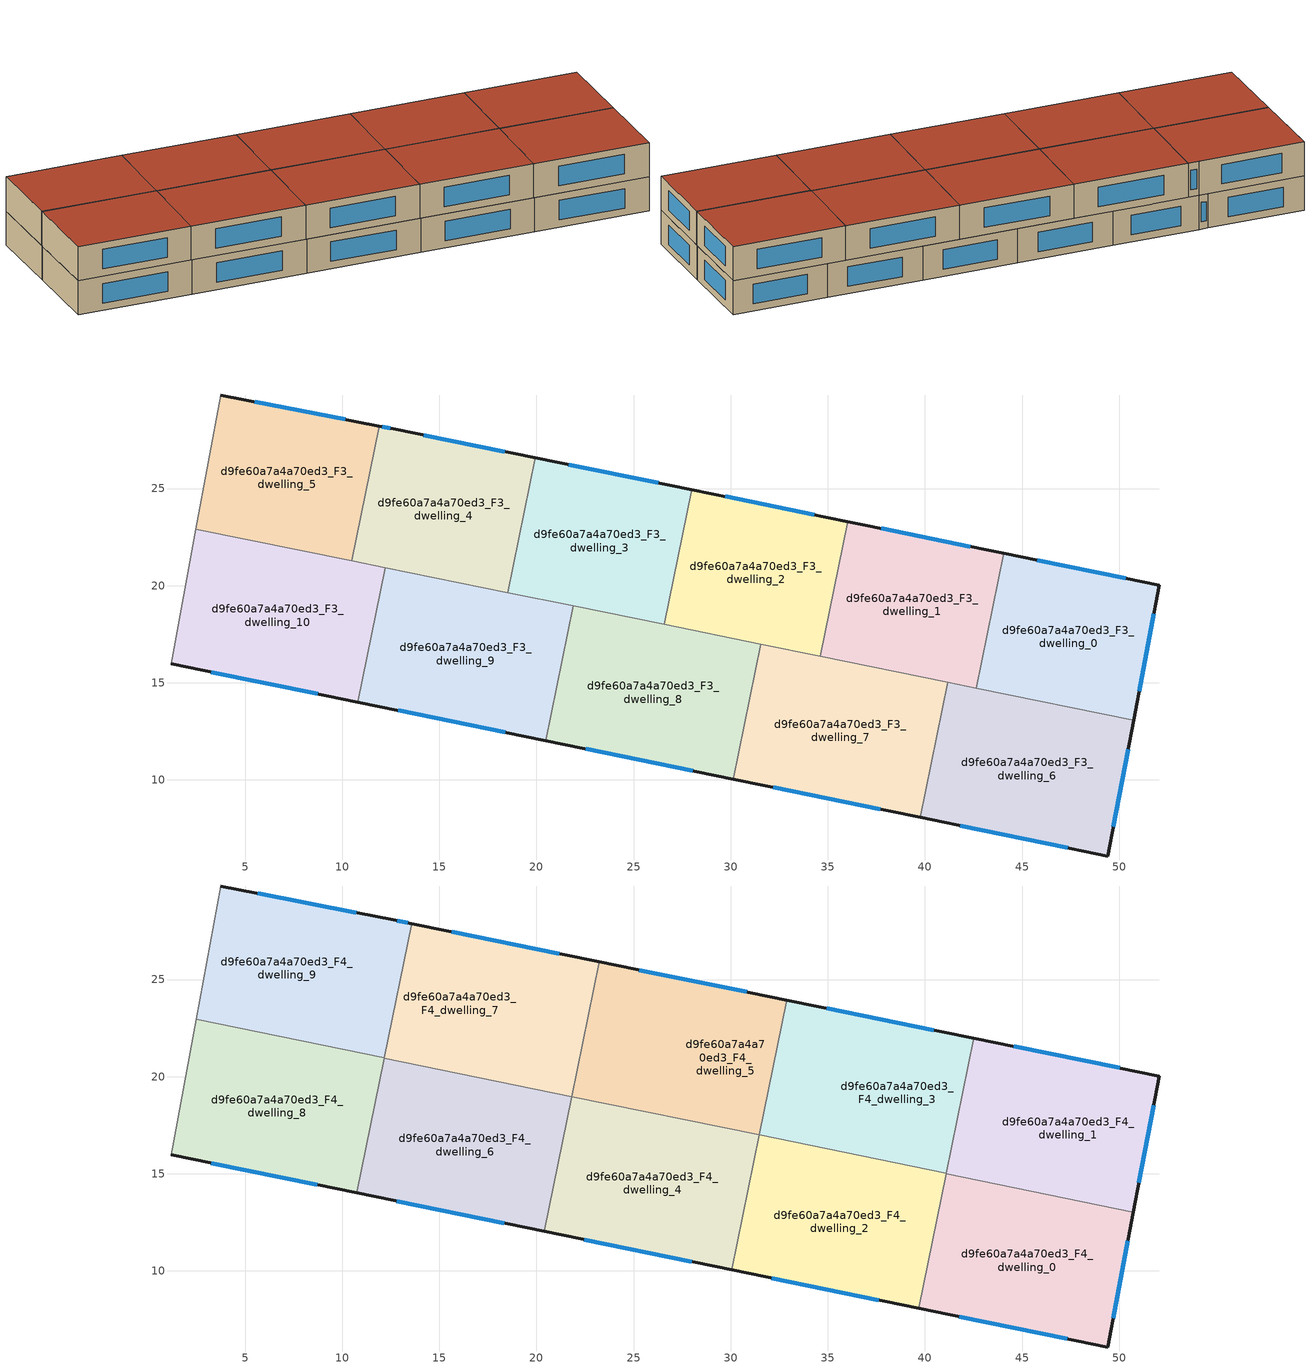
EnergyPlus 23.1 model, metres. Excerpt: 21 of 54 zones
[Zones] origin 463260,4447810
d9fe60a7a4a70ed3_F3_dwelling_0
 floor to d9fe60a7a4a70ed3_F2_dwelling_0 (EU_floor_Construction): 52.06,20.04 50.74,13.08 42.65,14.72 44.06,21.67 z9
 wall outside (EU_wall_Construction): 50.74,13.08 52.06,20.04 44.06,21.67 z9:12
 wall to d9fe60a7a4a70ed3_F3_dwelling_1 (EU_wall_Construction): 44.06,21.67 42.65,14.72 z9:12
 wall to d9fe60a7a4a70ed3_F3_dwelling_6 (EU_wall_Construction): 42.65,14.72 50.74,13.08 z9:12
 window (EU_Window_Construction): 50.34,20.39 45.78,21.32 / 51.02,14.57 51.77,18.55 z9.64:11.36
 ceiling adiabatic (EU_roof_Construction): 50.74,13.08 52.06,20.04 44.06,21.67 42.65,14.72 z12
d9fe60a7a4a70ed3_F3_dwelling_1
 floor to d9fe60a7a4a70ed3_F2_dwelling_1 (EU_floor_Construction): 44.06,21.67 42.65,14.72 34.61,16.37 36.02,23.31 z9
 wall outside (EU_wall_Construction): 44.06,21.67 36.02,23.31 z9:12
 wall to d9fe60a7a4a70ed3_F3_dwelling_2 (EU_wall_Construction): 36.02,23.31 34.61,16.37 z9:12
 wall to d9fe60a7a4a70ed3_F3_dwelling_7 (EU_wall_Construction): 34.61,16.37 41.17,15.03 z9:12
 wall to d9fe60a7a4a70ed3_F3_dwelling_6 (EU_wall_Construction): 41.17,15.03 42.65,14.72 z9:12
 window (EU_Window_Construction): 42.34,22.02 37.75,22.95 z9.64:11.36
d9fe60a7a4a70ed3_F3_dwelling_10
 floor to d9fe60a7a4a70ed3_F2_dwelling_10 (EU_floor_Construction): 12.22,20.93 10.81,14.01 1.2,15.98 2.47,22.92 z9
 wall outside (EU_wall_Construction): 1.2,15.98 10.81,14.01 z9:12
 wall to d9fe60a7a4a70ed3_F3_dwelling_9 (EU_wall_Construction): 10.81,14.01 12.22,20.93 z9:12
 wall adiabatic (EU_wall_Construction): 2.47,22.92 1.2,15.98 z9:12
 wall to d9fe60a7a4a70ed3_F3_dwelling_5 (EU_wall_Construction): 10.49,21.28 2.47,22.92 z9:12
 wall to d9fe60a7a4a70ed3_F3_dwelling_4 (EU_wall_Construction): 12.22,20.93 10.49,21.28 z9:12
 window (EU_Window_Construction): 3.26,15.56 8.75,14.43 z9.64:11.36
d9fe60a7a4a70ed3_F3_dwelling_2
 floor to d9fe60a7a4a70ed3_F2_dwelling_2 (EU_floor_Construction): 36.02,23.31 34.61,16.37 26.57,18 27.98,24.95 z9
 wall outside (EU_wall_Construction): 36.02,23.31 27.98,24.95 z9:12
 wall to d9fe60a7a4a70ed3_F3_dwelling_3 (EU_wall_Construction): 27.98,24.95 26.57,18 z9:12
 wall to d9fe60a7a4a70ed3_F3_dwelling_8 (EU_wall_Construction): 26.57,18 31.53,16.99 z9:12
 wall to d9fe60a7a4a70ed3_F3_dwelling_7 (EU_wall_Construction): 31.54,16.99 34.61,16.37 z9:12
 window (EU_Window_Construction): 34.3,23.66 29.71,24.59 z9.64:11.36
d9fe60a7a4a70ed3_F3_dwelling_3
 floor to d9fe60a7a4a70ed3_F2_dwelling_3 (EU_floor_Construction): 27.98,24.95 26.57,18 18.53,19.64 19.94,26.58 z9
 wall outside (EU_wall_Construction): 27.98,24.95 19.94,26.58 z9:12
 wall to d9fe60a7a4a70ed3_F3_dwelling_4 (EU_wall_Construction): 19.94,26.58 18.53,19.64 z9:12
 wall to d9fe60a7a4a70ed3_F3_dwelling_9 (EU_wall_Construction): 18.53,19.64 21.89,18.96 z9:12
 wall to d9fe60a7a4a70ed3_F3_dwelling_8 (EU_wall_Construction): 21.89,18.96 26.57,18 z9:12
 window (EU_Window_Construction): 26.26,25.3 21.67,26.23 z9.64:11.36
 ceiling adiabatic (EU_roof_Construction): 21.82,18.97 23.23,25.91 19.94,26.58 18.53,19.64 z12
d9fe60a7a4a70ed3_F3_dwelling_4
 floor to d9fe60a7a4a70ed3_F2_dwelling_4 (EU_floor_Construction): 19.94,26.58 18.53,19.64 10.49,21.28 11.9,28.22 12.64,28.08 z9
 wall outside (EU_wall_Construction): 19.94,26.58 12.64,28.08 11.9,28.22 z9:12
 wall to d9fe60a7a4a70ed3_F3_dwelling_5 (EU_wall_Construction): 11.9,28.22 10.49,21.28 z9:12
 wall to d9fe60a7a4a70ed3_F3_dwelling_9 (EU_wall_Construction): 12.22,20.93 18.53,19.64 z9:12
 window (EU_Window_Construction): 12.48,28.11 12.06,28.19 / 18.38,26.9 14.2,27.76 z9.64:11.36
 ceiling adiabatic (EU_roof_Construction): 18.53,19.64 12.16,20.95 10.49,21.28 z12
d9fe60a7a4a70ed3_F3_dwelling_5
 floor to d9fe60a7a4a70ed3_F2_dwelling_5 (EU_floor_Construction): 11.9,28.22 10.49,21.28 2.47,22.92 3.74,29.82 z9
 wall outside (EU_wall_Construction): 11.9,28.22 3.74,29.82 z9:12
 wall adiabatic (EU_wall_Construction): 3.74,29.82 2.47,22.92 z9:12
 window (EU_Window_Construction): 10.15,28.56 5.49,29.48 z9.64:11.36
d9fe60a7a4a70ed3_F3_dwelling_6
 floor to d9fe60a7a4a70ed3_F2_dwelling_6 (EU_floor_Construction): 50.74,13.08 49.41,6.09 39.75,8.07 41.17,15.03 z9
 wall outside (EU_wall_Construction): 39.75,8.07 49.41,6.09 50.74,13.08 z9:12
 wall to d9fe60a7a4a70ed3_F3_dwelling_7 (EU_wall_Construction): 41.17,15.03 39.75,8.07 z9:12
 window (EU_Window_Construction): 49.69,7.58 50.45,11.58 / 41.82,7.64 47.34,6.51 z9.64:11.36
 ceiling adiabatic (EU_roof_Construction): 49.41,6.09 50.74,13.08 41.17,15.03 39.75,8.07 z12
d9fe60a7a4a70ed3_F3_dwelling_7
 floor to d9fe60a7a4a70ed3_F2_dwelling_7 (EU_floor_Construction): 41.17,15.03 39.75,8.07 30.12,10.04 31.53,16.99 z9
 wall outside (EU_wall_Construction): 30.12,10.04 39.75,8.07 z9:12
 wall to d9fe60a7a4a70ed3_F3_dwelling_8 (EU_wall_Construction): 31.53,16.99 30.12,10.04 z9:12
 window (EU_Window_Construction): 32.18,9.62 37.69,8.49 z9.64:11.36
 ceiling adiabatic (EU_roof_Construction): 39.69,8.08 41.09,15 41.16,14.98 41.17,15.03 31.53,16.99 30.12,10.04 z12
d9fe60a7a4a70ed3_F3_dwelling_8
 floor to d9fe60a7a4a70ed3_F2_dwelling_8 (EU_floor_Construction): 31.53,16.99 30.12,10.04 20.47,12.02 21.89,18.96 z9
 wall outside (EU_wall_Construction): 20.47,12.02 30.12,10.04 z9:12
 wall to d9fe60a7a4a70ed3_F3_dwelling_9 (EU_wall_Construction): 21.89,18.96 20.47,12.02 z9:12
 window (EU_Window_Construction): 22.54,11.6 28.05,10.47 z9.64:11.36
d9fe60a7a4a70ed3_F3_dwelling_9
 floor to d9fe60a7a4a70ed3_F2_dwelling_9 (EU_floor_Construction): 21.89,18.96 20.47,12.02 10.81,14.01 12.22,20.93 z9
 wall outside (EU_wall_Construction): 10.81,14.01 20.47,12.02 z9:12
 window (EU_Window_Construction): 12.88,13.58 18.4,12.45 z9.64:11.36
d9fe60a7a4a70ed3_F4_dwelling_0
 floor adiabatic (EU_floor_Construction): 50.73,13.03 49.41,6.09 39.75,8.07 41.16,14.98 z12
 floor to d9fe60a7a4a70ed3_F3_dwelling_7 (EU_floor_Construction): 41.16,14.98 39.75,8.07 39.68,8.08 41.09,15 z12
 wall outside (EU_wall_Construction): 39.68,8.08 49.41,6.09 50.73,13.03 z12:15
 wall to d9fe60a7a4a70ed3_F4_dwelling_1 (EU_wall_Construction): 50.73,13.03 41.09,15 z12:15
 wall to d9fe60a7a4a70ed3_F4_dwelling_2 (EU_wall_Construction): 41.09,15 39.68,8.08 z12:15
 window (EU_Window_Construction): 49.69,7.57 50.44,11.54 / 41.77,7.65 47.33,6.51 z12.64:14.36
 roof outside (EU_roof_Construction): 49.41,6.09 50.73,13.03 41.09,15 39.68,8.08 z15
d9fe60a7a4a70ed3_F4_dwelling_1
 floor to d9fe60a7a4a70ed3_F3_dwelling_1 (EU_floor_Construction): 44.06,21.67 42.65,14.72 41.1,15.04 42.52,21.98 z12
 floor adiabatic (EU_floor_Construction): 52.06,20.04 50.73,13.03 41.09,15 41.1,15.04 42.65,14.72 44.06,21.67 z12
 wall outside (EU_wall_Construction): 50.73,13.03 52.06,20.04 42.52,21.98 z12:15
 wall to d9fe60a7a4a70ed3_F4_dwelling_3 (EU_wall_Construction): 42.52,21.98 41.1,15.03 z12:15
 wall to d9fe60a7a4a70ed3_F4_dwelling_2 (EU_wall_Construction): 41.1,15.03 41.09,15 z12:15
 window (EU_Window_Construction): 51.01,14.53 51.77,18.54 / 50.01,20.45 44.56,21.57 z12.64:14.36
 roof outside (EU_roof_Construction): 50.73,13.03 52.06,20.04 42.52,21.98 41.09,15 z15
d9fe60a7a4a70ed3_F4_dwelling_2
 floor adiabatic (EU_floor_Construction): 41.1,15.04 39.68,8.08 30.12,10.05 31.53,16.99 z12
 floor to d9fe60a7a4a70ed3_F3_dwelling_8 (EU_floor_Construction): 31.53,16.99 30.12,10.05 30.05,10.06 31.46,17 z12
 wall outside (EU_wall_Construction): 30.05,10.06 39.68,8.08 z12:15
 wall to d9fe60a7a4a70ed3_F4_dwelling_3 (EU_wall_Construction): 41.1,15.04 31.46,17 z12:15
 wall to d9fe60a7a4a70ed3_F4_dwelling_4 (EU_wall_Construction): 31.46,17 30.05,10.06 z12:15
 window (EU_Window_Construction): 32.11,9.64 37.62,8.51 z12.64:14.36
 roof outside (EU_roof_Construction): 39.68,8.08 41.1,15.04 31.46,17 30.05,10.06 z15
d9fe60a7a4a70ed3_F4_dwelling_3
 floor to d9fe60a7a4a70ed3_F3_dwelling_1 (EU_floor_Construction): 42.52,21.98 41.1,15.04 34.61,16.37 36.02,23.31 z12
 floor to d9fe60a7a4a70ed3_F3_dwelling_2 (EU_floor_Construction): 36.02,23.31 34.61,16.37 31.46,17.01 32.88,23.95 z12
 wall outside (EU_wall_Construction): 42.52,21.98 32.88,23.95 z12:15
 wall to d9fe60a7a4a70ed3_F4_dwelling_5 (EU_wall_Construction): 32.88,23.95 31.46,17.01 z12:15
 window (EU_Window_Construction): 40.45,22.4 34.94,23.53 z12.64:14.36
 roof outside (EU_roof_Construction): 41.1,15.04 42.52,21.98 32.88,23.95 31.46,17 z15
d9fe60a7a4a70ed3_F4_dwelling_4
 floor to d9fe60a7a4a70ed3_F3_dwelling_8 (EU_floor_Construction): 31.46,17.01 30.05,10.06 20.47,12.02 21.89,18.96 z12
 floor to d9fe60a7a4a70ed3_F3_dwelling_9 (EU_floor_Construction): 21.89,18.96 20.47,12.02 20.4,12.04 21.82,18.97 z12
 wall outside (EU_wall_Construction): 20.4,12.04 30.05,10.06 z12:15
 wall to d9fe60a7a4a70ed3_F4_dwelling_5 (EU_wall_Construction): 31.46,17.01 21.82,18.97 z12:15
 wall to d9fe60a7a4a70ed3_F4_dwelling_6 (EU_wall_Construction): 21.82,18.97 20.4,12.04 z12:15
 window (EU_Window_Construction): 22.47,11.62 27.98,10.48 z12.64:14.36
 roof outside (EU_roof_Construction): 30.05,10.06 31.46,17.01 21.82,18.97 20.4,12.04 z15
d9fe60a7a4a70ed3_F4_dwelling_5
 floor to d9fe60a7a4a70ed3_F3_dwelling_2 (EU_floor_Construction): 32.88,23.95 31.46,17.01 26.57,18.01 27.98,24.95 z12
 floor to d9fe60a7a4a70ed3_F3_dwelling_3 (EU_floor_Construction): 27.98,24.95 26.57,18.01 21.82,18.97 23.23,25.91 z12
 wall outside (EU_wall_Construction): 32.88,23.95 23.23,25.92 z12:15
 wall to d9fe60a7a4a70ed3_F4_dwelling_7 (EU_wall_Construction): 23.23,25.92 21.82,18.98 z12:15
 window (EU_Window_Construction): 30.81,24.37 25.3,25.49 z12.64:14.36
 roof outside (EU_roof_Construction): 31.46,17.01 32.88,23.95 23.23,25.92 21.82,18.97 z15
d9fe60a7a4a70ed3_F4_dwelling_6
 floor to d9fe60a7a4a70ed3_F3_dwelling_9 (EU_floor_Construction): 21.82,18.97 20.4,12.04 10.81,14.01 12.22,20.93 z12
 floor to d9fe60a7a4a70ed3_F3_dwelling_10 (EU_floor_Construction): 12.22,20.93 10.81,14.01 10.75,14.02 12.16,20.94 z12
 floor adiabatic (EU_floor_Construction): 16,20.16 12.22,20.93 12.16,20.95 z12
 wall outside (EU_wall_Construction): 10.75,14.02 20.4,12.04 z12:15
 wall to d9fe60a7a4a70ed3_F4_dwelling_7 (EU_wall_Construction): 21.82,18.98 12.16,20.95 z12:15
 wall to d9fe60a7a4a70ed3_F4_dwelling_8 (EU_wall_Construction): 12.16,20.95 10.75,14.02 z12:15
 window (EU_Window_Construction): 12.81,13.59 18.33,12.46 z12.64:14.36
 roof outside (EU_roof_Construction): 20.4,12.04 21.82,18.98 12.16,20.95 10.75,14.02 z15
d9fe60a7a4a70ed3_F4_dwelling_7
 floor to d9fe60a7a4a70ed3_F3_dwelling_4 (EU_floor_Construction): 19.94,26.58 18.53,19.65 12.16,20.95 13.58,27.88 z12
 floor adiabatic (EU_floor_Construction): 23.23,25.91 21.82,18.98 18.53,19.65 19.94,26.58 z12
 wall outside (EU_wall_Construction): 23.23,25.92 13.58,27.88 z12:15
 wall to d9fe60a7a4a70ed3_F4_dwelling_9 (EU_wall_Construction): 13.58,27.88 12.17,20.99 z12:15
 wall to d9fe60a7a4a70ed3_F4_dwelling_8 (EU_wall_Construction): 12.17,20.99 12.16,20.95 z12:15
 window (EU_Window_Construction): 21.16,26.34 15.64,27.46 z12.64:14.36
 roof outside (EU_roof_Construction): 21.82,18.98 23.23,25.92 13.58,27.88 12.16,20.95 z15
d9fe60a7a4a70ed3_F4_dwelling_8
 floor to d9fe60a7a4a70ed3_F3_dwelling_10 (EU_floor_Construction): 12.16,20.94 10.75,14.02 1.2,15.98 2.47,22.92 z12
 floor to d9fe60a7a4a70ed3_F3_dwelling_5 (EU_floor_Construction): 10.5,21.33 10.49,21.28 2.47,22.92 2.48,22.96 z12
 floor to d9fe60a7a4a70ed3_F3_dwelling_4 (EU_floor_Construction): 12.17,20.99 12.16,20.94 10.49,21.28 10.5,21.32 z12
 wall outside (EU_wall_Construction): 1.2,15.98 10.75,14.02 z12:15
 wall adiabatic (EU_wall_Construction): 2.48,22.96 1.2,15.98 z12:15
 wall to d9fe60a7a4a70ed3_F4_dwelling_9 (EU_wall_Construction): 12.17,20.99 2.48,22.96 z12:15
 window (EU_Window_Construction): 3.25,15.56 8.7,14.44 z12.64:14.36
 roof outside (EU_roof_Construction): 10.75,14.02 12.17,20.99 2.48,22.96 1.2,15.98 z15
d9fe60a7a4a70ed3_F4_dwelling_9
 floor to d9fe60a7a4a70ed3_F3_dwelling_4 (EU_floor_Construction): 13.58,27.88 12.17,20.99 10.5,21.33 11.9,28.22 12.64,28.08 z12
 floor to d9fe60a7a4a70ed3_F3_dwelling_5 (EU_floor_Construction): 11.9,28.22 10.5,21.33 2.48,22.96 3.74,29.82 z12
 wall outside (EU_wall_Construction): 13.58,27.88 12.64,28.08 3.74,29.82 z12:15
 wall adiabatic (EU_wall_Construction): 3.74,29.82 2.48,22.96 z12:15
 window (EU_Window_Construction): 10.73,28.45 5.64,29.44 / 13.37,27.93 12.84,28.03 z12.64:14.36
 roof outside (EU_roof_Construction): 12.17,20.99 13.58,27.88 12.64,28.08 3.74,29.82 2.48,22.96 z15
[Building]
EU S2 Campaign: North Axis=0; Terrain=City; Solar Distribution=FullExterior
[Site:Location]
Yerevan-Zvartnots.Intl.AP: Latitude=40.15; Longitude=44.383; Time Zone=4; Elevation=854
[SizingPeriod:WeatherFileDays]
AnnualSizingPeriod: Begin Month=1; Begin Day of Month=1; End Month=12; End Day of Month=31; Day of Week for Start Day=Monday; Use Weather File Daylight Saving Period=No; Use Weather File Rain and Snow Indicators=No
[MATERIAL]
EU_InternalMass_Material: Roughness=MediumRough; Thickness=0.1; Conductivity=1; Density=1800; Specific Heat=900; Thermal Absorptance=0.9; Solar Absorptance=0.7; Visible Absorptance=0.7
[MATERIAL:NOMASS] Roughness=MediumRough; Thermal Absorptance=0.9; Solar Absorptance=0.7; Visible Absorptance=0.7
Name | Thermal Resistance
EU_wall_NoMass | 1.05043
EU_roof_NoMass | 1.45357
EU_floor_NoMass | 0.478065
[WINDOWMATERIAL:SIMPLEGLAZINGSYSTEM]
EU_Window_SimpleGlazing: UFactor=2.5566; Solar Heat Gain Coefficient=0.75; Visible Transmittance=0.75
[CONSTRUCTION]
EU_wall_Construction: EU_wall_NoMass
EU_roof_Construction: EU_roof_NoMass
EU_floor_Construction: EU_floor_NoMass
EU_Window_Construction: EU_Window_SimpleGlazing
EU_InternalMass_Construction: EU_InternalMass_Material
[ZONE] Type=1; Multiplier=1; Ceiling Height=autocalculate; Floor Area=autocalculate; Part of Total Floor Area=Yes
Name | Volume
d9fe60a7a4a70ed3_F3_dwelling_0 | 174.399
d9fe60a7a4a70ed3_F4_dwelling_0 | 209.262
d9fe60a7a4a70ed3_F3_dwelling_1 | 174.402
d9fe60a7a4a70ed3_F4_dwelling_1; d9fe60a7a4a70ed3_F3_dwelling_6 | 209.251
d9fe60a7a4a70ed3_F3_dwelling_10 | 209.256
d9fe60a7a4a70ed3_F3_dwelling_2 | 174.394
d9fe60a7a4a70ed3_F4_dwelling_2 | 209.269
d9fe60a7a4a70ed3_F3_dwelling_3; d9fe60a7a4a70ed3_F3_dwelling_4 | 174.381
d9fe60a7a4a70ed3_F4_dwelling_3; d9fe60a7a4a70ed3_F4_dwelling_9 | 209.272
d9fe60a7a4a70ed3_F4_dwelling_4; d9fe60a7a4a70ed3_F3_dwelling_7 | 209.261
d9fe60a7a4a70ed3_F3_dwelling_5 | 174.409
d9fe60a7a4a70ed3_F4_dwelling_5 | 209.25
d9fe60a7a4a70ed3_F4_dwelling_6 | 209.276
d9fe60a7a4a70ed3_F4_dwelling_7 | 209.259
d9fe60a7a4a70ed3_F3_dwelling_8 | 209.247
d9fe60a7a4a70ed3_F4_dwelling_8 | 209.252
d9fe60a7a4a70ed3_F3_dwelling_9 | 209.278
[INTERNALMASS] Construction=EU_InternalMass_Construction
Name | Zone or ZoneList | Surface Area
d9fe60a7a4a70ed3_F3_dwelling_0_EU_InternalMass | d9fe60a7a4a70ed3_F3_dwelling_0 | 58.1329
d9fe60a7a4a70ed3_F3_dwelling_1_EU_InternalMass | d9fe60a7a4a70ed3_F3_dwelling_1 | 58.1338
d9fe60a7a4a70ed3_F3_dwelling_2_EU_InternalMass | d9fe60a7a4a70ed3_F3_dwelling_2 | 58.1312
d9fe60a7a4a70ed3_F3_dwelling_3_EU_InternalMass | d9fe60a7a4a70ed3_F3_dwelling_3 | 58.1269
d9fe60a7a4a70ed3_F3_dwelling_4_EU_InternalMass | d9fe60a7a4a70ed3_F3_dwelling_4 | 58.127
d9fe60a7a4a70ed3_F3_dwelling_5_EU_InternalMass | d9fe60a7a4a70ed3_F3_dwelling_5 | 58.1361
d9fe60a7a4a70ed3_F3_dwelling_6_EU_InternalMass | d9fe60a7a4a70ed3_F3_dwelling_6 | 69.7502
d9fe60a7a4a70ed3_F3_dwelling_7_EU_InternalMass | d9fe60a7a4a70ed3_F3_dwelling_7 | 69.7537
d9fe60a7a4a70ed3_F3_dwelling_8_EU_InternalMass | d9fe60a7a4a70ed3_F3_dwelling_8 | 69.7491
d9fe60a7a4a70ed3_F3_dwelling_9_EU_InternalMass | d9fe60a7a4a70ed3_F3_dwelling_9 | 69.7595
d9fe60a7a4a70ed3_F3_dwelling_10_EU_InternalMass | d9fe60a7a4a70ed3_F3_dwelling_10 | 69.752
d9fe60a7a4a70ed3_F4_dwelling_0_EU_InternalMass | d9fe60a7a4a70ed3_F4_dwelling_0 | 69.7538
d9fe60a7a4a70ed3_F4_dwelling_1_EU_InternalMass | d9fe60a7a4a70ed3_F4_dwelling_1 | 69.7521
d9fe60a7a4a70ed3_F4_dwelling_2_EU_InternalMass | d9fe60a7a4a70ed3_F4_dwelling_2 | 69.7555
d9fe60a7a4a70ed3_F4_dwelling_3_EU_InternalMass | d9fe60a7a4a70ed3_F4_dwelling_3 | 69.7579
d9fe60a7a4a70ed3_F4_dwelling_4_EU_InternalMass | d9fe60a7a4a70ed3_F4_dwelling_4 | 69.755
d9fe60a7a4a70ed3_F4_dwelling_5_EU_InternalMass | d9fe60a7a4a70ed3_F4_dwelling_5 | 69.7486
d9fe60a7a4a70ed3_F4_dwelling_6_EU_InternalMass | d9fe60a7a4a70ed3_F4_dwelling_6 | 69.7567
d9fe60a7a4a70ed3_F4_dwelling_7_EU_InternalMass | d9fe60a7a4a70ed3_F4_dwelling_7 | 69.7515
d9fe60a7a4a70ed3_F4_dwelling_8_EU_InternalMass | d9fe60a7a4a70ed3_F4_dwelling_8 | 69.7499
d9fe60a7a4a70ed3_F4_dwelling_9_EU_InternalMass | d9fe60a7a4a70ed3_F4_dwelling_9 | 69.7583
[OTHEREQUIPMENT] Fuel Type=Electricity; Design Level Calculation Method=Watts/Area; Power per Zone Floor Area=1; Fraction Latent=0; Fraction Radiant=0; Fraction Lost=0; Carbon Dioxide Generation Rate=0; EndUse Subcategory=EU_Step8_InternalGains
Name | Zone or ZoneList or Space or SpaceList | Schedule
EU_Step8_InternalGain_d9fe60a7a4a70ed3_F3_dwelling_0_f000 | d9fe60a7a4a70ed3_F3_dwelling_0 | EU_Step8_GainSchedule_d9fe60a7a4a70ed3_F3_dwelling_0_f000
EU_Step8_InternalGain_d9fe60a7a4a70ed3_F3_dwelling_1_f000 | d9fe60a7a4a70ed3_F3_dwelling_1 | EU_Step8_GainSchedule_d9fe60a7a4a70ed3_F3_dwelling_1_f000
EU_Step8_InternalGain_d9fe60a7a4a70ed3_F3_dwelling_2_f000 | d9fe60a7a4a70ed3_F3_dwelling_2 | EU_Step8_GainSchedule_d9fe60a7a4a70ed3_F3_dwelling_2_f000
EU_Step8_InternalGain_d9fe60a7a4a70ed3_F3_dwelling_3_f000 | d9fe60a7a4a70ed3_F3_dwelling_3 | EU_Step8_GainSchedule_d9fe60a7a4a70ed3_F3_dwelling_3_f000
EU_Step8_InternalGain_d9fe60a7a4a70ed3_F3_dwelling_4_f000 | d9fe60a7a4a70ed3_F3_dwelling_4 | EU_Step8_GainSchedule_d9fe60a7a4a70ed3_F3_dwelling_4_f000
EU_Step8_InternalGain_d9fe60a7a4a70ed3_F3_dwelling_5_f000 | d9fe60a7a4a70ed3_F3_dwelling_5 | EU_Step8_GainSchedule_d9fe60a7a4a70ed3_F3_dwelling_5_f000
EU_Step8_InternalGain_d9fe60a7a4a70ed3_F3_dwelling_6_f000 | d9fe60a7a4a70ed3_F3_dwelling_6 | EU_Step8_GainSchedule_d9fe60a7a4a70ed3_F3_dwelling_6_f000
EU_Step8_InternalGain_d9fe60a7a4a70ed3_F3_dwelling_7_f000 | d9fe60a7a4a70ed3_F3_dwelling_7 | EU_Step8_GainSchedule_d9fe60a7a4a70ed3_F3_dwelling_7_f000
EU_Step8_InternalGain_d9fe60a7a4a70ed3_F3_dwelling_8_f000 | d9fe60a7a4a70ed3_F3_dwelling_8 | EU_Step8_GainSchedule_d9fe60a7a4a70ed3_F3_dwelling_8_f000
EU_Step8_InternalGain_d9fe60a7a4a70ed3_F3_dwelling_9_f000 | d9fe60a7a4a70ed3_F3_dwelling_9 | EU_Step8_GainSchedule_d9fe60a7a4a70ed3_F3_dwelling_9_f000
EU_Step8_InternalGain_d9fe60a7a4a70ed3_F3_dwelling_10_f000 | d9fe60a7a4a70ed3_F3_dwelling_10 | EU_Step8_GainSchedule_d9fe60a7a4a70ed3_F3_dwelling_10_f000
EU_Step8_InternalGain_d9fe60a7a4a70ed3_F4_dwelling_0_f000 | d9fe60a7a4a70ed3_F4_dwelling_0 | EU_Step8_GainSchedule_d9fe60a7a4a70ed3_F4_dwelling_0_f000
EU_Step8_InternalGain_d9fe60a7a4a70ed3_F4_dwelling_1_f000 | d9fe60a7a4a70ed3_F4_dwelling_1 | EU_Step8_GainSchedule_d9fe60a7a4a70ed3_F4_dwelling_1_f000
EU_Step8_InternalGain_d9fe60a7a4a70ed3_F4_dwelling_2_f000 | d9fe60a7a4a70ed3_F4_dwelling_2 | EU_Step8_GainSchedule_d9fe60a7a4a70ed3_F4_dwelling_2_f000
EU_Step8_InternalGain_d9fe60a7a4a70ed3_F4_dwelling_3_f000 | d9fe60a7a4a70ed3_F4_dwelling_3 | EU_Step8_GainSchedule_d9fe60a7a4a70ed3_F4_dwelling_3_f000
EU_Step8_InternalGain_d9fe60a7a4a70ed3_F4_dwelling_4_f000 | d9fe60a7a4a70ed3_F4_dwelling_4 | EU_Step8_GainSchedule_d9fe60a7a4a70ed3_F4_dwelling_4_f000
EU_Step8_InternalGain_d9fe60a7a4a70ed3_F4_dwelling_5_f000 | d9fe60a7a4a70ed3_F4_dwelling_5 | EU_Step8_GainSchedule_d9fe60a7a4a70ed3_F4_dwelling_5_f000
EU_Step8_InternalGain_d9fe60a7a4a70ed3_F4_dwelling_6_f000 | d9fe60a7a4a70ed3_F4_dwelling_6 | EU_Step8_GainSchedule_d9fe60a7a4a70ed3_F4_dwelling_6_f000
EU_Step8_InternalGain_d9fe60a7a4a70ed3_F4_dwelling_7_f000 | d9fe60a7a4a70ed3_F4_dwelling_7 | EU_Step8_GainSchedule_d9fe60a7a4a70ed3_F4_dwelling_7_f000
EU_Step8_InternalGain_d9fe60a7a4a70ed3_F4_dwelling_8_f000 | d9fe60a7a4a70ed3_F4_dwelling_8 | EU_Step8_GainSchedule_d9fe60a7a4a70ed3_F4_dwelling_8_f000
EU_Step8_InternalGain_d9fe60a7a4a70ed3_F4_dwelling_9_f000 | d9fe60a7a4a70ed3_F4_dwelling_9 | EU_Step8_GainSchedule_d9fe60a7a4a70ed3_F4_dwelling_9_f000
[ZONEVENTILATION:DESIGNFLOWRATE] Schedule=EU_AlwaysOn; Design Flow Rate Calculation Method=AirChanges/Hour; Air Changes per Hour=0.557805; Ventilation Type=Natural; Fan Pressure Rise=0; Fan Total Efficiency=1; Constant Term Coefficient=1; Temperature Term Coefficient=0; Velocity Term Coefficient=0; Velocity Squared Term Coefficient=0; Minimum Indoor Temperature=-100; Maximum Indoor Temperature=100; Delta Temperature=-100; Minimum Outdoor Temperature=-100; Maximum Outdoor Temperature=100; Maximum Wind Speed=40
Name | Zone or ZoneList or Space or SpaceList
EU_ConstantAir_d9fe60a7a4a70ed3_F3_dwelling_0 | d9fe60a7a4a70ed3_F3_dwelling_0
EU_ConstantAir_d9fe60a7a4a70ed3_F3_dwelling_1 | d9fe60a7a4a70ed3_F3_dwelling_1
EU_ConstantAir_d9fe60a7a4a70ed3_F3_dwelling_2 | d9fe60a7a4a70ed3_F3_dwelling_2
EU_ConstantAir_d9fe60a7a4a70ed3_F3_dwelling_3 | d9fe60a7a4a70ed3_F3_dwelling_3
EU_ConstantAir_d9fe60a7a4a70ed3_F3_dwelling_4 | d9fe60a7a4a70ed3_F3_dwelling_4
EU_ConstantAir_d9fe60a7a4a70ed3_F3_dwelling_5 | d9fe60a7a4a70ed3_F3_dwelling_5
EU_ConstantAir_d9fe60a7a4a70ed3_F3_dwelling_6 | d9fe60a7a4a70ed3_F3_dwelling_6
EU_ConstantAir_d9fe60a7a4a70ed3_F3_dwelling_7 | d9fe60a7a4a70ed3_F3_dwelling_7
EU_ConstantAir_d9fe60a7a4a70ed3_F3_dwelling_8 | d9fe60a7a4a70ed3_F3_dwelling_8
EU_ConstantAir_d9fe60a7a4a70ed3_F3_dwelling_9 | d9fe60a7a4a70ed3_F3_dwelling_9
EU_ConstantAir_d9fe60a7a4a70ed3_F3_dwelling_10 | d9fe60a7a4a70ed3_F3_dwelling_10
EU_ConstantAir_d9fe60a7a4a70ed3_F4_dwelling_0 | d9fe60a7a4a70ed3_F4_dwelling_0
EU_ConstantAir_d9fe60a7a4a70ed3_F4_dwelling_1 | d9fe60a7a4a70ed3_F4_dwelling_1
EU_ConstantAir_d9fe60a7a4a70ed3_F4_dwelling_2 | d9fe60a7a4a70ed3_F4_dwelling_2
EU_ConstantAir_d9fe60a7a4a70ed3_F4_dwelling_3 | d9fe60a7a4a70ed3_F4_dwelling_3
EU_ConstantAir_d9fe60a7a4a70ed3_F4_dwelling_4 | d9fe60a7a4a70ed3_F4_dwelling_4
EU_ConstantAir_d9fe60a7a4a70ed3_F4_dwelling_5 | d9fe60a7a4a70ed3_F4_dwelling_5
EU_ConstantAir_d9fe60a7a4a70ed3_F4_dwelling_6 | d9fe60a7a4a70ed3_F4_dwelling_6
EU_ConstantAir_d9fe60a7a4a70ed3_F4_dwelling_7 | d9fe60a7a4a70ed3_F4_dwelling_7
EU_ConstantAir_d9fe60a7a4a70ed3_F4_dwelling_8 | d9fe60a7a4a70ed3_F4_dwelling_8
EU_ConstantAir_d9fe60a7a4a70ed3_F4_dwelling_9 | d9fe60a7a4a70ed3_F4_dwelling_9
[HVACTEMPLATE:THERMOSTAT] Constant Heating Setpoint=20; Constant Cooling Setpoint=50
EU_HeatOnly_d9fe60a7a4a70ed3_F0_dwelling_0; EU_HeatOnly_d9fe60a7a4a70ed3_F0_dwelling_1; EU_HeatOnly_d9fe60a7a4a70ed3_F0_dwelling_2; EU_HeatOnly_d9fe60a7a4a70ed3_F0_dwelling_3; EU_HeatOnly_d9fe60a7a4a70ed3_F0_dwelling_4; EU_HeatOnly_d9fe60a7a4a70ed3_F0_dwelling_5; EU_HeatOnly_d9fe60a7a4a70ed3_F0_dwelling_6; EU_HeatOnly_d9fe60a7a4a70ed3_F0_dwelling_7; EU_HeatOnly_d9fe60a7a4a70ed3_F0_dwelling_8; EU_HeatOnly_d9fe60a7a4a70ed3_F0_dwelling_9; EU_HeatOnly_d9fe60a7a4a70ed3_F0_dwelling_10; EU_HeatOnly_d9fe60a7a4a70ed3_F1_dwelling_0; EU_HeatOnly_d9fe60a7a4a70ed3_F1_dwelling_1; EU_HeatOnly_d9fe60a7a4a70ed3_F1_dwelling_2; EU_HeatOnly_d9fe60a7a4a70ed3_F1_dwelling_3; EU_HeatOnly_d9fe60a7a4a70ed3_F1_dwelling_4; EU_HeatOnly_d9fe60a7a4a70ed3_F1_dwelling_5; EU_HeatOnly_d9fe60a7a4a70ed3_F1_dwelling_6; EU_HeatOnly_d9fe60a7a4a70ed3_F1_dwelling_7; EU_HeatOnly_d9fe60a7a4a70ed3_F1_dwelling_8; EU_HeatOnly_d9fe60a7a4a70ed3_F1_dwelling_9; EU_HeatOnly_d9fe60a7a4a70ed3_F1_dwelling_10; EU_HeatOnly_d9fe60a7a4a70ed3_F2_dwelling_0; EU_HeatOnly_d9fe60a7a4a70ed3_F2_dwelling_1; EU_HeatOnly_d9fe60a7a4a70ed3_F2_dwelling_2; EU_HeatOnly_d9fe60a7a4a70ed3_F2_dwelling_3; EU_HeatOnly_d9fe60a7a4a70ed3_F2_dwelling_4; EU_HeatOnly_d9fe60a7a4a70ed3_F2_dwelling_5; EU_HeatOnly_d9fe60a7a4a70ed3_F2_dwelling_6; EU_HeatOnly_d9fe60a7a4a70ed3_F2_dwelling_7; EU_HeatOnly_d9fe60a7a4a70ed3_F2_dwelling_8; EU_HeatOnly_d9fe60a7a4a70ed3_F2_dwelling_9; EU_HeatOnly_d9fe60a7a4a70ed3_F2_dwelling_10; EU_HeatOnly_d9fe60a7a4a70ed3_F3_dwelling_0; EU_HeatOnly_d9fe60a7a4a70ed3_F3_dwelling_1; EU_HeatOnly_d9fe60a7a4a70ed3_F3_dwelling_2; EU_HeatOnly_d9fe60a7a4a70ed3_F3_dwelling_3; EU_HeatOnly_d9fe60a7a4a70ed3_F3_dwelling_4; EU_HeatOnly_d9fe60a7a4a70ed3_F3_dwelling_5; EU_HeatOnly_d9fe60a7a4a70ed3_F3_dwelling_6; EU_HeatOnly_d9fe60a7a4a70ed3_F3_dwelling_7; EU_HeatOnly_d9fe60a7a4a70ed3_F3_dwelling_8; EU_HeatOnly_d9fe60a7a4a70ed3_F3_dwelling_9; EU_HeatOnly_d9fe60a7a4a70ed3_F3_dwelling_10; EU_HeatOnly_d9fe60a7a4a70ed3_F4_dwelling_0; EU_HeatOnly_d9fe60a7a4a70ed3_F4_dwelling_1; EU_HeatOnly_d9fe60a7a4a70ed3_F4_dwelling_2; EU_HeatOnly_d9fe60a7a4a70ed3_F4_dwelling_3; EU_HeatOnly_d9fe60a7a4a70ed3_F4_dwelling_4; EU_HeatOnly_d9fe60a7a4a70ed3_F4_dwelling_5; EU_HeatOnly_d9fe60a7a4a70ed3_F4_dwelling_6; EU_HeatOnly_d9fe60a7a4a70ed3_F4_dwelling_7; EU_HeatOnly_d9fe60a7a4a70ed3_F4_dwelling_8; EU_HeatOnly_d9fe60a7a4a70ed3_F4_dwelling_9
[HVACTEMPLATE:ZONE:IDEALLOADSAIRSYSTEM] System Availability Schedule=EU_AlwaysOn; Maximum Heating Supply Air Temperature=50; Minimum Cooling Supply Air Temperature=13; Maximum Heating Supply Air Humidity Ratio=0.0156; Minimum Cooling Supply Air Humidity Ratio=0.0077; Heating Limit=NoLimit; Cooling Limit=NoLimit; Heating Availability Schedule=EU_AlwaysOn; Cooling Availability Schedule=EU_CoolingOff; Dehumidification Control Type=ConstantSensibleHeatRatio; Cooling Sensible Heat Ratio=0.7; Dehumidification Setpoint=60; Humidification Control Type=None; Humidification Setpoint=30; Outdoor Air Method=None; Outdoor Air Flow Rate per Person=0.00944; Outdoor Air Flow Rate per Zone Floor Area=0; Outdoor Air Flow Rate per Zone=0; Demand Controlled Ventilation Type=None; Outdoor Air Economizer Type=NoEconomizer; Heat Recovery Type=None; Sensible Heat Recovery Effectiveness=0.7; Latent Heat Recovery Effectiveness=0.65
Name | Template Thermostat
d9fe60a7a4a70ed3_F3_dwelling_0 | EU_HeatOnly_d9fe60a7a4a70ed3_F3_dwelling_0
d9fe60a7a4a70ed3_F3_dwelling_1 | EU_HeatOnly_d9fe60a7a4a70ed3_F3_dwelling_1
d9fe60a7a4a70ed3_F3_dwelling_2 | EU_HeatOnly_d9fe60a7a4a70ed3_F3_dwelling_2
d9fe60a7a4a70ed3_F3_dwelling_3 | EU_HeatOnly_d9fe60a7a4a70ed3_F3_dwelling_3
d9fe60a7a4a70ed3_F3_dwelling_4 | EU_HeatOnly_d9fe60a7a4a70ed3_F3_dwelling_4
d9fe60a7a4a70ed3_F3_dwelling_5 | EU_HeatOnly_d9fe60a7a4a70ed3_F3_dwelling_5
d9fe60a7a4a70ed3_F3_dwelling_6 | EU_HeatOnly_d9fe60a7a4a70ed3_F3_dwelling_6
d9fe60a7a4a70ed3_F3_dwelling_7 | EU_HeatOnly_d9fe60a7a4a70ed3_F3_dwelling_7
d9fe60a7a4a70ed3_F3_dwelling_8 | EU_HeatOnly_d9fe60a7a4a70ed3_F3_dwelling_8
d9fe60a7a4a70ed3_F3_dwelling_9 | EU_HeatOnly_d9fe60a7a4a70ed3_F3_dwelling_9
d9fe60a7a4a70ed3_F3_dwelling_10 | EU_HeatOnly_d9fe60a7a4a70ed3_F3_dwelling_10
d9fe60a7a4a70ed3_F4_dwelling_0 | EU_HeatOnly_d9fe60a7a4a70ed3_F4_dwelling_0
d9fe60a7a4a70ed3_F4_dwelling_1 | EU_HeatOnly_d9fe60a7a4a70ed3_F4_dwelling_1
d9fe60a7a4a70ed3_F4_dwelling_2 | EU_HeatOnly_d9fe60a7a4a70ed3_F4_dwelling_2
d9fe60a7a4a70ed3_F4_dwelling_3 | EU_HeatOnly_d9fe60a7a4a70ed3_F4_dwelling_3
d9fe60a7a4a70ed3_F4_dwelling_4 | EU_HeatOnly_d9fe60a7a4a70ed3_F4_dwelling_4
d9fe60a7a4a70ed3_F4_dwelling_5 | EU_HeatOnly_d9fe60a7a4a70ed3_F4_dwelling_5
d9fe60a7a4a70ed3_F4_dwelling_6 | EU_HeatOnly_d9fe60a7a4a70ed3_F4_dwelling_6
d9fe60a7a4a70ed3_F4_dwelling_7 | EU_HeatOnly_d9fe60a7a4a70ed3_F4_dwelling_7
d9fe60a7a4a70ed3_F4_dwelling_8 | EU_HeatOnly_d9fe60a7a4a70ed3_F4_dwelling_8
d9fe60a7a4a70ed3_F4_dwelling_9 | EU_HeatOnly_d9fe60a7a4a70ed3_F4_dwelling_9
[SIZING:ZONE] Zone Cooling Design Supply Air Temperature Input Method=SupplyAirTemperature; Zone Cooling Design Supply Air Temperature=13; Zone Heating Design Supply Air Temperature Input Method=SupplyAirTemperature; Zone Heating Design Supply Air Temperature=50; Zone Cooling Design Supply Air Humidity Ratio=0.008; Zone Heating Design Supply Air Humidity Ratio=0.008; Cooling Design Air Flow Method=DesignDay; Cooling Design Air Flow Rate=0; Cooling Minimum Air Flow per Zone Floor Area=0.000762; Cooling Minimum Air Flow=0; Cooling Minimum Air Flow Fraction=0.2; Heating Design Air Flow Method=DesignDay; Heating Design Air Flow Rate=0; Heating Maximum Air Flow per Zone Floor Area=0.002032; Heating Maximum Air Flow=0.141576; Heating Maximum Air Flow Fraction=0.3; Account for Dedicated Outdoor Air System=No; Dedicated Outdoor Air System Control Strategy=NeutralSupplyAir; Dedicated Outdoor Air Low Setpoint Temperature for Design=autosize; Dedicated Outdoor Air High Setpoint Temperature for Design=autosize; Zone Load Sizing Method=Sensible Load Only No Latent Load; Zone Latent Cooling Design Supply Air Humidity Ratio Input Method=HumidityRatioDifference; Zone Cooling Design Supply Air Humidity Ratio Difference=0.005; Zone Latent Heating Design Supply Air Humidity Ratio Input Method=HumidityRatioDifference; Zone Humidification Design Supply Air Humidity Ratio Difference=0.005
d9fe60a7a4a70ed3_F3_dwelling_0; d9fe60a7a4a70ed3_F3_dwelling_1; d9fe60a7a4a70ed3_F3_dwelling_2; d9fe60a7a4a70ed3_F3_dwelling_3; d9fe60a7a4a70ed3_F3_dwelling_4; d9fe60a7a4a70ed3_F3_dwelling_5; d9fe60a7a4a70ed3_F3_dwelling_6; d9fe60a7a4a70ed3_F3_dwelling_7; d9fe60a7a4a70ed3_F3_dwelling_8; d9fe60a7a4a70ed3_F3_dwelling_9; d9fe60a7a4a70ed3_F3_dwelling_10; d9fe60a7a4a70ed3_F4_dwelling_0; d9fe60a7a4a70ed3_F4_dwelling_1; d9fe60a7a4a70ed3_F4_dwelling_2; d9fe60a7a4a70ed3_F4_dwelling_3; d9fe60a7a4a70ed3_F4_dwelling_4; d9fe60a7a4a70ed3_F4_dwelling_5; d9fe60a7a4a70ed3_F4_dwelling_6; d9fe60a7a4a70ed3_F4_dwelling_7; d9fe60a7a4a70ed3_F4_dwelling_8; d9fe60a7a4a70ed3_F4_dwelling_9
[SCHEDULE:CONSTANT]
Name | Hourly Value
EU_AlwaysOn | 1
EU_CoolingOff | 0
[SCHEDULE:FILE] Column Number=1; Rows to Skip at Top=0; Number of Hours of Data=8760; Column Separator=Comma; Interpolate to Timestep=No; Minutes per Item=60; Adjust Schedule for Daylight Savings=Yes
Name | File
EU_Step8_GainSchedule_d9fe60a7a4a70ed3_F3_dwelling_0_f000 | ../../schedules/d9fe60a7a4a70ed3/d9fe60a7a4a70ed3_F3_dwelling_0_f000_gain.csv
EU_Step8_GainSchedule_d9fe60a7a4a70ed3_F3_dwelling_1_f000 | ../../schedules/d9fe60a7a4a70ed3/d9fe60a7a4a70ed3_F3_dwelling_1_f000_gain.csv
EU_Step8_GainSchedule_d9fe60a7a4a70ed3_F3_dwelling_2_f000 | ../../schedules/d9fe60a7a4a70ed3/d9fe60a7a4a70ed3_F3_dwelling_2_f000_gain.csv
EU_Step8_GainSchedule_d9fe60a7a4a70ed3_F3_dwelling_3_f000 | ../../schedules/d9fe60a7a4a70ed3/d9fe60a7a4a70ed3_F3_dwelling_3_f000_gain.csv
EU_Step8_GainSchedule_d9fe60a7a4a70ed3_F3_dwelling_4_f000 | ../../schedules/d9fe60a7a4a70ed3/d9fe60a7a4a70ed3_F3_dwelling_4_f000_gain.csv
EU_Step8_GainSchedule_d9fe60a7a4a70ed3_F3_dwelling_5_f000 | ../../schedules/d9fe60a7a4a70ed3/d9fe60a7a4a70ed3_F3_dwelling_5_f000_gain.csv
EU_Step8_GainSchedule_d9fe60a7a4a70ed3_F3_dwelling_6_f000 | ../../schedules/d9fe60a7a4a70ed3/d9fe60a7a4a70ed3_F3_dwelling_6_f000_gain.csv
EU_Step8_GainSchedule_d9fe60a7a4a70ed3_F3_dwelling_7_f000 | ../../schedules/d9fe60a7a4a70ed3/d9fe60a7a4a70ed3_F3_dwelling_7_f000_gain.csv
EU_Step8_GainSchedule_d9fe60a7a4a70ed3_F3_dwelling_8_f000 | ../../schedules/d9fe60a7a4a70ed3/d9fe60a7a4a70ed3_F3_dwelling_8_f000_gain.csv
EU_Step8_GainSchedule_d9fe60a7a4a70ed3_F3_dwelling_9_f000 | ../../schedules/d9fe60a7a4a70ed3/d9fe60a7a4a70ed3_F3_dwelling_9_f000_gain.csv
EU_Step8_GainSchedule_d9fe60a7a4a70ed3_F3_dwelling_10_f000 | ../../schedules/d9fe60a7a4a70ed3/d9fe60a7a4a70ed3_F3_dwelling_10_f000_gain.csv
EU_Step8_GainSchedule_d9fe60a7a4a70ed3_F4_dwelling_0_f000 | ../../schedules/d9fe60a7a4a70ed3/d9fe60a7a4a70ed3_F4_dwelling_0_f000_gain.csv
EU_Step8_GainSchedule_d9fe60a7a4a70ed3_F4_dwelling_1_f000 | ../../schedules/d9fe60a7a4a70ed3/d9fe60a7a4a70ed3_F4_dwelling_1_f000_gain.csv
EU_Step8_GainSchedule_d9fe60a7a4a70ed3_F4_dwelling_2_f000 | ../../schedules/d9fe60a7a4a70ed3/d9fe60a7a4a70ed3_F4_dwelling_2_f000_gain.csv
EU_Step8_GainSchedule_d9fe60a7a4a70ed3_F4_dwelling_3_f000 | ../../schedules/d9fe60a7a4a70ed3/d9fe60a7a4a70ed3_F4_dwelling_3_f000_gain.csv
EU_Step8_GainSchedule_d9fe60a7a4a70ed3_F4_dwelling_4_f000 | ../../schedules/d9fe60a7a4a70ed3/d9fe60a7a4a70ed3_F4_dwelling_4_f000_gain.csv
EU_Step8_GainSchedule_d9fe60a7a4a70ed3_F4_dwelling_5_f000 | ../../schedules/d9fe60a7a4a70ed3/d9fe60a7a4a70ed3_F4_dwelling_5_f000_gain.csv
EU_Step8_GainSchedule_d9fe60a7a4a70ed3_F4_dwelling_6_f000 | ../../schedules/d9fe60a7a4a70ed3/d9fe60a7a4a70ed3_F4_dwelling_6_f000_gain.csv
EU_Step8_GainSchedule_d9fe60a7a4a70ed3_F4_dwelling_7_f000 | ../../schedules/d9fe60a7a4a70ed3/d9fe60a7a4a70ed3_F4_dwelling_7_f000_gain.csv
EU_Step8_GainSchedule_d9fe60a7a4a70ed3_F4_dwelling_8_f000 | ../../schedules/d9fe60a7a4a70ed3/d9fe60a7a4a70ed3_F4_dwelling_8_f000_gain.csv
EU_Step8_GainSchedule_d9fe60a7a4a70ed3_F4_dwelling_9_f000 | ../../schedules/d9fe60a7a4a70ed3/d9fe60a7a4a70ed3_F4_dwelling_9_f000_gain.csv
